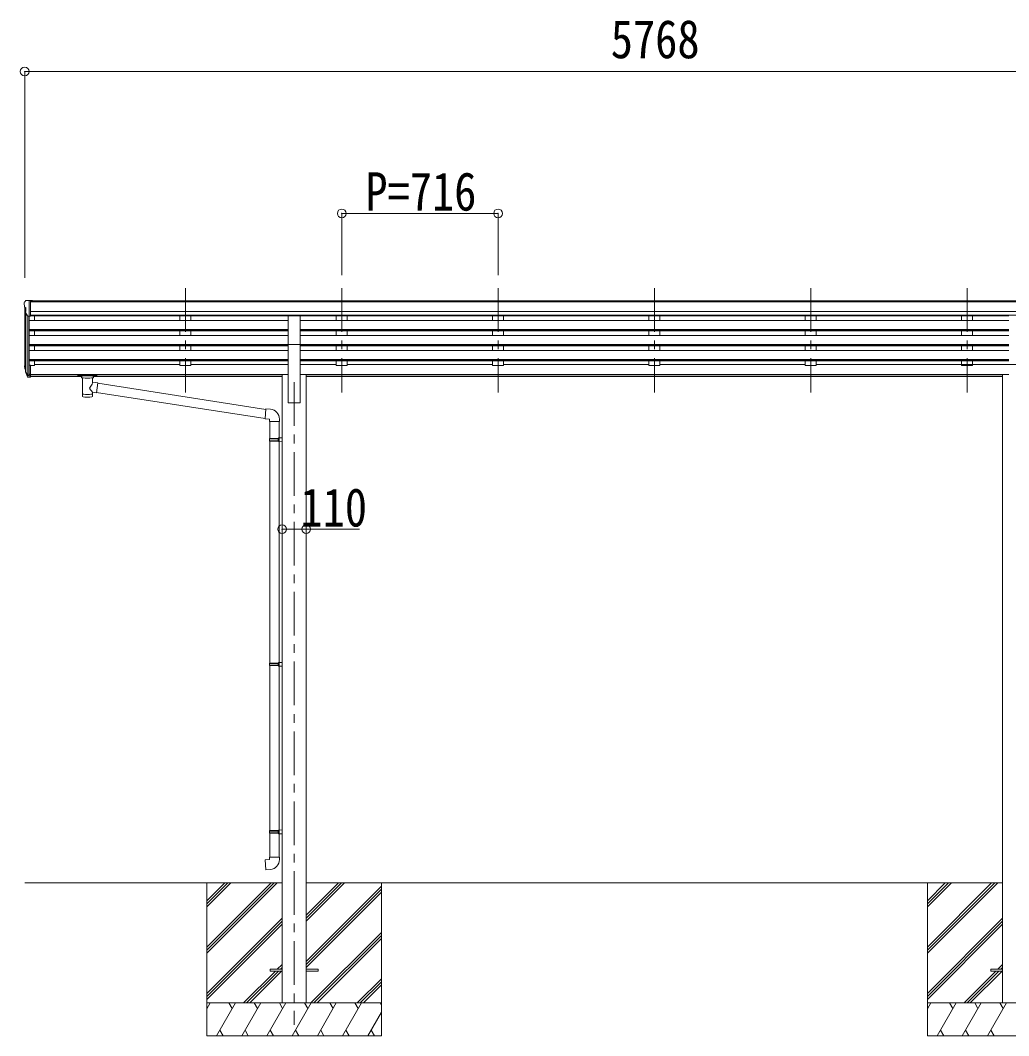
# Model space of a CAD drawing. Units: millimetres at full size, sheet at 1:40; some dimension numbers follow another scale. Extents: x -11243 to 11243, y -7760 to 7760.
# Drawn here: x 1777 to 6303, y -4828 to -176 of the extents above; entities that cross this region are included whole.
import ezdxf
from ezdxf.enums import TextEntityAlignment as Align

# ---------------------------------------------------------------- set-up
doc = ezdxf.new("R2010")
doc.units = ezdxf.units.MM
doc.header["$LTSCALE"] = 40
doc.header["$PDMODE"] = 32
doc.header["$PDSIZE"] = 40
doc.linetypes.add('CHAIN1', pattern=[8, 5, -1, 1, -1])
for name, color, linetype, lineweight in [('0-0_0', 7, 'Continuous', 9), ('0-1_本体', 5, 'CHAIN1', 9), ('0-3_ELV2', 4, 'Continuous', 9), ('0-6_OTH_LINE', 6, 'Continuous', 9), ('0-9_OUTLINE', 7, 'Continuous', 9)]:
    doc.layers.add(name, color=color, linetype=linetype, lineweight=lineweight)
doc.styles.add('ＭＳ ゴシック', font='')
doc.styles.get('ＭＳ ゴシック').set_extended_font_data('MS Gothic')

msp = doc.modelspace()

# ---------------------------------------------------------------- linework, layer by layer
at = {"layer": '0-0_0'}
for p, q in [((1796.51, -4127.72), (2975.31, -4127.72)), ((2630.51, -4127.72), (2630.51, -4827.72)), ((2630.51, -4421.9), (2924.68, -4127.72)), ((2630.51, -4436.04), (2938.83, -4127.72)), ((2630.51, -4450.18), (2952.97, -4127.72)), ((2630.51, -4238.05), (2740.84, -4127.72)), ((2630.51, -4223.91), (2726.69, -4127.72)), ((2630.51, -4209.77), (2712.55, -4127.72)), ((3085.71, -4303.35), (3261.34, -4127.72)), ((3085.71, -4289.21), (3247.19, -4127.72)), ((3085.71, -4275.07), (3233.05, -4127.72)), ((3085.71, -4127.72), (6275.31, -4127.72)), ((3430.51, -4127.72), (3430.51, -4827.72)), ((5930.51, -4127.72), (5930.51, -4827.72)), ((5930.51, -4421.9), (6224.68, -4127.72)), ((5930.51, -4436.04), (6238.83, -4127.72)), ((5930.51, -4450.18), (6252.97, -4127.72)), ((5930.51, -4238.05), (6040.84, -4127.72)), ((5930.51, -4223.91), (6026.69, -4127.72)), ((5930.51, -4209.77), (6012.55, -4127.72)), ((3085.71, -4487.2), (3430.51, -4142.4)), ((3085.71, -4501.34), (3430.51, -4156.54)), ((3085.71, -4515.48), (3430.51, -4170.69)), ((2630.51, -4634.03), (2975.31, -4289.23)), ((2630.51, -4648.17), (2975.31, -4303.38)), ((2630.51, -4662.32), (2975.31, -4317.52)), ((5930.51, -4634.03), (6275.31, -4289.23)), ((5930.51, -4648.17), (6275.31, -4303.38)), ((5930.51, -4662.32), (6275.31, -4317.52)), ((3107.31, -4677.72), (3430.51, -4354.53)), ((3121.46, -4677.72), (3430.51, -4368.68)), ((3135.6, -4677.72), (3430.51, -4382.82)), ((2953.45, -4523.22), (2975.31, -4501.36)), ((6253.45, -4523.22), (6275.31, -4501.36)), ((2798.95, -4677.72), (2944.45, -4532.22)), ((2813.09, -4677.72), (2958.59, -4532.22)), ((2827.23, -4677.72), (2972.73, -4532.22)), ((2967.59, -4523.22), (2975.31, -4515.51)), ((6098.95, -4677.72), (6244.45, -4532.22)), ((6113.09, -4677.72), (6258.59, -4532.22)), ((6127.23, -4677.72), (6272.73, -4532.22)), ((6267.59, -4523.22), (6275.31, -4515.51)), ((3319.45, -4677.72), (3430.51, -4566.66)), ((3333.59, -4677.72), (3430.51, -4580.81)), ((3347.73, -4677.72), (3430.51, -4594.95)), ((3430.51, -4677.72), (2630.51, -4677.72)), ((2630.51, -4705.23), (2646.38, -4677.72)), ((2675.25, -4827.72), (2761.85, -4677.72)), ((2746.85, -4703.7), (2731.85, -4677.72)), ((2790.72, -4827.72), (2877.32, -4677.72)), ((2862.32, -4703.71), (2847.32, -4677.72)), ((2906.19, -4827.72), (2992.79, -4677.72)), ((2977.79, -4703.7), (2962.79, -4677.72)), ((3021.66, -4827.72), (3108.26, -4677.72)), ((3093.26, -4703.7), (3078.26, -4677.72)), ((3137.13, -4827.72), (3223.73, -4677.72)), ((3208.73, -4703.7), (3193.73, -4677.72)), ((3252.6, -4827.72), (3339.2, -4677.72)), ((3309.2, -4677.72), (3324.2, -4703.7)), ((3424.67, -4677.72), (3430.51, -4687.82)), ((6730.51, -4677.72), (5930.51, -4677.72)), ((5930.51, -4705.23), (5946.38, -4677.72)), ((5975.25, -4827.72), (6061.85, -4677.72)), ((6046.85, -4703.7), (6031.85, -4677.72)), ((6090.72, -4827.72), (6177.32, -4677.72)), ((6162.32, -4703.71), (6147.32, -4677.72)), ((6206.19, -4827.72), (6292.79, -4677.72)), ((6277.79, -4703.7), (6262.79, -4677.72)), ((3368.07, -4827.72), (3430.51, -4719.59)), ((2630.51, -4827.72), (3430.51, -4827.72)), ((2690.25, -4801.74), (2705.25, -4827.72)), ((2805.72, -4801.74), (2820.72, -4827.72)), ((2921.19, -4801.74), (2936.19, -4827.72)), ((3036.66, -4801.74), (3051.66, -4827.72)), ((3152.13, -4801.74), (3167.13, -4827.72)), ((3267.6, -4801.74), (3282.6, -4827.72)), ((3383.07, -4801.74), (3398.07, -4827.72)), ((5930.51, -4827.72), (6730.51, -4827.72)), ((5990.25, -4801.74), (6005.25, -4827.72)), ((6105.72, -4801.74), (6120.72, -4827.72)), ((6221.19, -4801.74), (6236.19, -4827.72))]:
    msp.add_line(p, q, dxfattribs=at)
at = {"layer": '0-1_本体'}
for p, q in [((2532.5, -1403.32), (2532.5, -1880.84)), ((2532.51, -1403.32), (2532.51, -1880.84)), ((3248.5, -1403.32), (3248.5, -1880.84)), ((3248.51, -1403.32), (3248.51, -1880.84)), ((3964.5, -1403.32), (3964.5, -1880.84)), ((3964.51, -1403.32), (3964.51, -1880.84)), ((4680.5, -1403.32), (4680.5, -1880.84)), ((4680.51, -1403.32), (4680.51, -1880.84)), ((5396.5, -1403.32), (5396.5, -1880.84)), ((5396.51, -1403.32), (5396.51, -1880.84)), ((6112.5, -1403.32), (6112.5, -1880.84)), ((6112.51, -1403.32), (6112.51, -1880.84)), ((3030.51, -1834.16), (3030.51, -4777.72))]:
    msp.add_line(p, q, dxfattribs=at)
at = {"layer": '0-3_ELV2'}
for p, q in [((1794.51, -1468.44), (1794.51, -1469.07)), ((1801.41, -1459.63), (1797.35, -1465.44)), ((1804.51, -1459.07), (1802.17, -1459.21)), ((1804.51, -1459.07), (1823.01, -1459.07)), ((1816.51, -1532.05), (1816.51, -1459.07)), ((1823.01, -1459.07), (1833.01, -1459.15)), ((1823.01, -1531.05), (1823.01, -1459.07)), ((7538.01, -1460.67), (1823.01, -1460.67)), ((7538.01, -1465.89), (1823.01, -1465.89)), ((1833.01, -1460.67), (1833.01, -1459.15)), ((1796.51, -1489.64), (1796.51, -1756.08)), ((1797.04, -1490.25), (1802.36, -1493.32)), ((1808.88, -1530.24), (1799.88, -1514.64)), ((1801.48, -1517.41), (1801.48, -1782.79)), ((1802.51, -1493.58), (1802.51, -1509.85)), ((1810.51, -1531.57), (1810.5, -1801.22)), ((1816.51, -1532.05), (1811.3, -1531.73)), ((1816.51, -1532.05), (1816.5, -1756.45)), ((1823.01, -1531.05), (1816.51, -1531.05)), ((7538.01, -1509.42), (1823.01, -1509.42)), ((7538.01, -1527.27), (1823.01, -1527.27)), ((3003.01, -1530.52), (1823.01, -1530.52)), ((1841.5, -1530.52), (1841.5, -1550.97)), ((2507.5, -1530.52), (2507.5, -1550.97)), ((2557.5, -1530.52), (2557.5, -1550.97)), ((3003.01, -1661.49), (3003.01, -1529.7)), ((3003.01, -1529.7), (3058.01, -1529.7)), ((3058.01, -1661.49), (3058.01, -1529.7)), ((6303.01, -1530.52), (3058.01, -1530.52)), ((3223.5, -1530.52), (3223.5, -1550.97)), ((3273.5, -1530.52), (3273.5, -1550.97)), ((3939.5, -1530.52), (3939.5, -1550.97)), ((3989.5, -1530.52), (3989.5, -1550.97)), ((4655.5, -1530.52), (4655.5, -1550.97)), ((4705.5, -1530.52), (4705.5, -1550.97)), ((5371.5, -1530.52), (5371.5, -1550.97)), ((5421.5, -1530.52), (5421.5, -1550.97)), ((6087.5, -1530.52), (6087.5, -1550.97)), ((6137.5, -1530.52), (6137.5, -1550.97)), ((1816.5, -1550.97), (3003, -1550.97)), ((6303, -1550.97), (3058, -1550.97)), ((1816.5, -1592.85), (3003, -1592.85)), ((1816.5, -1594.34), (3003, -1594.34)), ((1816.5, -1598.66), (3003, -1598.66)), ((1816.5, -1619.46), (3003, -1619.46)), ((1841.5, -1598.66), (1841.5, -1619.46)), ((2507.5, -1598.66), (2507.5, -1619.46)), ((2557.5, -1598.66), (2557.5, -1619.46)), ((6303, -1592.85), (3058, -1592.85)), ((6303, -1594.34), (3058, -1594.34)), ((6303, -1598.66), (3058, -1598.66)), ((6303, -1619.46), (3058, -1619.46)), ((3223.5, -1598.66), (3223.5, -1619.46)), ((3273.5, -1598.66), (3273.5, -1619.46)), ((3939.5, -1598.66), (3939.5, -1619.46)), ((3989.5, -1598.66), (3989.5, -1619.46)), ((4655.5, -1598.66), (4655.5, -1619.46)), ((4705.5, -1598.66), (4705.5, -1619.46)), ((5371.5, -1598.66), (5371.5, -1619.46)), ((5421.5, -1598.66), (5421.5, -1619.46)), ((6087.5, -1598.66), (6087.5, -1619.46)), ((6137.5, -1598.66), (6137.5, -1619.46)), ((1816.5, -1661.34), (3003, -1661.34)), ((1816.5, -1662.84), (3003, -1662.84)), ((1816.5, -1667.15), (3003, -1667.15)), ((1841.5, -1687.95), (1841.5, -1667.15)), ((2507.5, -1667.15), (2507.5, -1687.95)), ((2557.5, -1667.15), (2557.5, -1687.95)), ((3003.01, -1661.49), (3003.01, -1927.72)), ((3003.01, -1661.49), (3058.01, -1661.49)), ((6303, -1661.34), (3058, -1661.34)), ((6303, -1662.84), (3058, -1662.84)), ((6303, -1667.15), (3058, -1667.15)), ((3058.01, -1661.49), (3058.01, -1927.72)), ((3223.5, -1667.15), (3223.5, -1687.95)), ((3273.5, -1667.15), (3273.5, -1687.95)), ((3939.5, -1667.15), (3939.5, -1687.95)), ((3989.5, -1667.15), (3989.5, -1687.95)), ((4655.5, -1667.15), (4655.5, -1687.95)), ((4705.5, -1667.15), (4705.5, -1687.95)), ((5371.5, -1667.15), (5371.5, -1687.95)), ((5421.5, -1667.15), (5421.5, -1687.95)), ((6087.5, -1667.15), (6087.5, -1687.95)), ((6137.5, -1667.15), (6137.5, -1687.95)), ((1816.5, -1687.95), (3003, -1687.95)), ((6303, -1687.95), (3058, -1687.95)), ((1816.5, -1729.83), (3003, -1729.83)), ((1816.5, -1731.33), (3003, -1731.33)), ((1816.5, -1735.65), (3003, -1735.65)), ((1816.5, -1756.45), (1816.5, -1811.22)), ((1823, -1756.45), (1816.5, -1756.45)), ((1823, -1756.45), (1823, -1810.48)), ((1841.5, -1757.08), (1823, -1757.08)), ((1841.5, -1735.65), (1841.5, -1757.08)), ((1841.5, -1752.14), (2507.5, -1752.14)), ((2507.5, -1735.65), (2507.5, -1757.08)), ((2557.5, -1757.08), (2507.5, -1757.08)), ((2557.5, -1735.65), (2557.5, -1757.08)), ((2557.5, -1752.14), (3003, -1752.14)), ((6303, -1729.83), (3058, -1729.83)), ((6303, -1731.33), (3058, -1731.33)), ((6303, -1735.65), (3058, -1735.65)), ((3223.5, -1752.14), (3058, -1752.14)), ((3223.5, -1735.65), (3223.5, -1757.08)), ((3273.5, -1757.08), (3223.5, -1757.08)), ((3273.5, -1735.65), (3273.5, -1757.08)), ((3939.5, -1752.14), (3273.5, -1752.14)), ((3939.5, -1735.65), (3939.5, -1757.08)), ((3989.5, -1757.08), (3939.5, -1757.08)), ((3989.5, -1735.65), (3989.5, -1757.08)), ((4655.5, -1752.14), (3989.5, -1752.14)), ((4655.5, -1735.65), (4655.5, -1757.08)), ((4705.5, -1757.08), (4655.5, -1757.08)), ((4705.5, -1735.65), (4705.5, -1757.08)), ((5371.5, -1752.14), (4705.5, -1752.14)), ((5371.5, -1735.65), (5371.5, -1757.08)), ((5421.5, -1757.08), (5371.5, -1757.08)), ((5421.5, -1735.65), (5421.5, -1757.08)), ((6303, -1752.14), (5421.5, -1752.14)), ((6087.5, -1735.65), (6087.5, -1757.08)), ((6358, -1752.14), (6087.5, -1752.14)), ((6137.5, -1757.08), (6087.5, -1757.08)), ((6137.5, -1735.65), (6137.5, -1757.08)), ((6303.01, -1752.14), (6137.5, -1752.14)), ((1797.6, -1770.64), (1801.48, -1778.58)), ((1798.2, -1769.26), (1801.48, -1776.32)), ((1799.91, -1781.91), (1800.25, -1786.32)), ((1800.25, -1786.32), (1809.06, -1809.86)), ((1800.87, -1785.75), (1809.06, -1801.93)), ((1810.07, -1800.8), (1802.32, -1785.39)), ((1816.5, -1801.48), (1811.37, -1801.48)), ((1816.5, -1803.28), (1811.66, -1803.28)), ((1816.5, -1811.22), (1811.66, -1811.22)), ((1823, -1796.58), (1816.5, -1796.58)), ((1823, -1801.46), (1816.5, -1801.46)), ((1823, -1810.48), (1816.5, -1810.48)), ((1823, -1799.15), (2975.31, -1799.15)), ((1823, -1800.55), (2975.31, -1800.55)), ((2057, -1808.24), (1823, -1808.24)), ((2975.31, -1808.24), (2111, -1808.24)), ((2975.31, -1798.72), (2975.31, -4677.72)), ((2975.31, -1798.72), (3003.01, -1798.72)), ((3085.71, -1798.72), (3058.01, -1798.72)), ((3085.71, -1798.72), (3085.71, -4677.72)), ((6275.3, -1799.15), (3085.71, -1799.15)), ((6275.3, -1800.55), (3085.71, -1800.55)), ((6275.3, -1808.24), (3085.71, -1808.24)), ((6275.31, -1798.72), (6275.31, -4677.72)), ((6275.31, -1798.72), (6303.01, -1798.72)), ((3003.01, -1927.72), (3058.01, -1927.72)), ((2920.51, -4523.22), (2975.31, -4523.22)), ((3085.71, -4523.22), (3140.51, -4523.22)), ((3085.71, -4532.22), (3140.51, -4532.22)), ((3140.51, -4523.22), (3140.51, -4532.22)), ((6220.51, -4523.22), (6275.31, -4523.22))]:
    msp.add_line(p, q, dxfattribs=at)
for points in [[(2920.51, -4523.22), (2920.51, -4532.22), (2975.31, -4532.22)], [(6220.51, -4523.22), (6220.51, -4532.22), (6275.31, -4532.22)]]:
    msp.add_lwpolyline(points, dxfattribs=at)
for centre, radius, start, end in [((1797.51, -1468.44), 3, 93, 180), ((1996.51, -1469.07), 202, 180, 184.94904), ((1801.41, -1485.88), 6.18, 185.7035, 224.99897), ((1802.23, -1460.21), 1, 93.5, 145), ((1802.48, -1513.14), 3, 94.7167, 210), ((1802.21, -1509.85), 0.3, 274.7167, 0), ((1802.21, -1493.58), 0.3, 0, 60), ((1811.48, -1528.74), 3, 210, 266.5), ((1825.69, -1761.52), 29.53, 186.50806, 197.98144), ((1827.09, -1759.76), 30.41, 187.1552, 198.19734)]:
    msp.add_arc(centre, radius, start, end, dxfattribs=at)
for centre, major_axis, ratio, start_param, end_param in [((1885.16, -1761.95), (-89.06, 1.43), 0.57596, 6.1962358, 6.3678173), ((1884.37, -1755.28), (87.93, 4.42), 0.541684, 3.0659337, 3.2228513), ((1801.22, -1781.91), (1.3, 0), 0.90356, 1.3700892, 3.347195), ((1887.14, -1765.72), (-89.07, 0), 0.90356, 0.2056023, 0.2515348), ((1886.42, -1761.85), (-88.05, 0), 0.90356, 0.2662965, 0.3003836), ((1811.66, -1800.57), (-3, 0), 0.90356, 0.5235988, 1.5707963), ((1811.66, -1808.51), (3, 0), 0.90356, 3.6651914, 4.712389), ((1811.37, -1800.12), (-1.5, 0), 0.90356, 0.5235988, 1.5707963)]:
    msp.add_ellipse(centre, major_axis=major_axis, ratio=ratio, start_param=start_param, end_param=end_param, dxfattribs=at)
at = {"layer": '0-6_OTH_LINE'}
for p, q in [((1796.51, -410.67), (1796.51, -1356.08)), ((1796.51, -410.67), (7564.51, -410.67)), ((3248.51, -1060.67), (3248.51, -1343.12)), ((3248.51, -1060.67), (3964.51, -1060.67)), ((3964.51, -1060.67), (3964.51, -1343.12)), ((2975.31, -2507.27), (3085.71, -2507.27))]:
    msp.add_line(p, q, dxfattribs=at)
at = {"layer": '0-6_OTH_LINE', "lineweight": 18}
msp.add_line((3085.71, -2507.27), (3329.6, -2507.27), dxfattribs=at)
at = {"layer": '0-6_OTH_LINE'}
for p in [(1796.51, -410.67), (3248.51, -1060.67), (3964.51, -1060.67), (2975.31, -2507.27), (3085.71, -2507.27)]:
    msp.add_point(p, dxfattribs=at)
at = {"layer": '0-9_OUTLINE'}
for p, q in [((2040.5, -1801.32), (2040.5, -1807.08)), ((2042.5, -1800.66), (2125.5, -1800.66)), ((2042.5, -1802.84), (2125.5, -1802.84)), ((2042.5, -1807.75), (2057, -1807.75)), ((2057, -1813.39), (2057, -1806.84)), ((2111, -1813.39), (2111, -1806.84)), ((2111, -1807.75), (2125.5, -1807.75)), ((2127.5, -1801.32), (2127.5, -1807.08)), ((2061.1, -1814.31), (2061.09, -1899.75)), ((2106.9, -1833.06), (2106.9, -1814.31)), ((2132.12, -1836.96), (2106.9, -1833.05)), ((2132.12, -1836.96), (2125.1, -1882.22)), ((2901.11, -1958.32), (2131.81, -1838.97)), ((2106.92, -1899.75), (2106.9, -1879.08)), ((2106.9, -1879.4), (2125.1, -1882.22)), ((2897.44, -2000.26), (2125.37, -1880.48)), ((2922.12, -1958.2), (2901.28, -1956.38)), ((2917.19, -2013.94), (2963.19, -2013.94)), ((2919.3, -2013.94), (2919.3, -2091.79)), ((2961.3, -2013.94), (2961.3, -2089.23)), ((2963.19, -2013.94), (2963.19, -2003.03)), ((2917.3, -2093.79), (2918.3, -2091.79)), ((2918.3, -2091.79), (2961.3, -2091.79)), ((2956.83, -2093.79), (2956.4, -2091.79)), ((2959.3, -2089.29), (2975.3, -2088.82)), ((2959.3, -2091.29), (2959.3, -2089.29)), ((2959.3, -2091.29), (2961.3, -2091.29)), ((2975.3, -2088.82), (2975.3, -2106.76)), ((2917.3, -2093.79), (2961.3, -2093.79)), ((2917.3, -2093.79), (2917.3, -2101.79)), ((2917.3, -2101.79), (2961.3, -2101.79)), ((2917.3, -2101.79), (2918.3, -2103.79)), ((2918.3, -2103.79), (2961.3, -2103.79)), ((2919.3, -2103.79), (2919.3, -3120.48)), ((2959.3, -2106.29), (2959.3, -2104.29)), ((2959.3, -2106.29), (2975.3, -2106.76)), ((2961.3, -2106.35), (2961.3, -3117.92)), ((2917.3, -3122.48), (2918.3, -3120.48)), ((2917.3, -3122.48), (2961.3, -3122.48)), ((2917.3, -3122.48), (2917.3, -3130.48)), ((2917.3, -3130.48), (2961.3, -3130.48)), ((2917.3, -3130.48), (2918.3, -3132.48)), ((2918.3, -3120.48), (2961.3, -3120.48)), ((2918.3, -3132.48), (2961.3, -3132.48)), ((2919.3, -3132.48), (2919.3, -3888.17)), ((2956.83, -3122.48), (2956.4, -3120.48)), ((2959.3, -3117.98), (2975.3, -3117.51)), ((2959.3, -3119.98), (2959.3, -3117.98)), ((2959.3, -3119.98), (2961.3, -3119.98)), ((2959.3, -3134.98), (2959.3, -3132.98)), ((2959.3, -3134.98), (2975.3, -3135.45)), ((2961.3, -3135.04), (2961.3, -3885.61)), ((2975.3, -3117.51), (2975.3, -3135.45)), ((2917.3, -3890.17), (2918.3, -3888.17)), ((2917.3, -3890.17), (2961.3, -3890.17)), ((2917.3, -3890.17), (2917.3, -3898.17)), ((2917.3, -3898.17), (2961.3, -3898.17)), ((2917.3, -3898.17), (2918.3, -3900.17)), ((2918.3, -3888.17), (2961.3, -3888.17)), ((2918.3, -3900.17), (2961.3, -3900.17)), ((2919.3, -3900.17), (2919.3, -4010.17)), ((2956.83, -3890.17), (2956.4, -3888.17)), ((2959.3, -3885.67), (2975.3, -3885.19)), ((2959.3, -3887.67), (2959.3, -3885.67)), ((2959.3, -3887.67), (2961.3, -3887.67)), ((2959.3, -3902.67), (2959.3, -3900.67)), ((2959.3, -3902.67), (2975.3, -3903.14)), ((2961.3, -3902.72), (2961.3, -4010.17)), ((2975.3, -3885.19), (2975.3, -3903.14)), ((2917.3, -4010.17), (2963.3, -4010.17)), ((2917.3, -4020.17), (2917.3, -4010.17)), ((2963.3, -4010.17), (2963.3, -4021.08))]:
    msp.add_line(p, q, dxfattribs=at)
for points in [[(2040.5, -1801.32), (2040.54, -1801.13), (2040.63, -1800.99), (2040.72, -1800.9), (2040.82, -1800.84), (2040.95, -1800.79), (2041.24, -1800.73), (2041.73, -1800.68), (2042.27, -1800.66), (2042.5, -1800.66)], [(2040.5, -1807.08), (2040.54, -1807.28), (2040.63, -1807.41), (2040.72, -1807.51), (2040.82, -1807.57), (2040.95, -1807.61), (2041.24, -1807.68), (2041.73, -1807.72), (2042.27, -1807.74), (2042.5, -1807.75)], [(2125.5, -1800.66), (2125.86, -1800.66), (2126.39, -1800.69), (2126.84, -1800.74), (2127.14, -1800.82), (2127.31, -1800.92), (2127.43, -1801.05), (2127.5, -1801.23), (2127.5, -1801.32)], [(2125.5, -1807.75), (2125.86, -1807.74), (2126.39, -1807.72), (2126.84, -1807.67), (2127.14, -1807.59), (2127.31, -1807.49), (2127.43, -1807.35), (2127.5, -1807.17), (2127.5, -1807.08)], [(2901.28, -1956.38), (2897.27, -2002.2), (2917.19, -2003.94), (2917.19, -2013.94)], [(2959.3, -2104.29), (2961.3, -2104.29), (2961.3, -2091.29)], [(2956.83, -2093.79), (2956.83, -2101.79), (2956.4, -2103.79)], [(2956.83, -3122.48), (2956.83, -3130.48), (2956.4, -3132.48)], [(2959.3, -3132.98), (2961.3, -3132.98), (2961.3, -3119.98)], [(2956.83, -3890.17), (2956.83, -3898.17), (2956.4, -3900.17)], [(2959.3, -3900.67), (2961.3, -3900.67), (2961.3, -3887.67)], [(2922.23, -4065.91), (2901.39, -4067.73), (2897.38, -4021.91), (2917.3, -4020.17)]]:
    msp.add_lwpolyline(points, dxfattribs=at)
for centre, start, end in [((2918.19, -2003.03), 0, 85), ((2918.3, -4021.08), 275, 0)]:
    msp.add_arc(centre, 45, start, end, dxfattribs=at)
for centre, major_axis, ratio, start_param, end_param in [((2042.5, -1803.06), (2, 0), 0.109601, 3.1415927, 4.712389), ((2084, -1813.31), (27.06, 0), 0.069685, 3.1415927, 6.2831853), ((2084, -1806.84), (27, 0), 0.070066, 6.2831853, 9.424778), ((2095, -1810.82), (16, 0), 0.361356, 6.2636979, 6.2831853), ((2125.5, -1803.06), (2, 0), 0.109601, 4.712389, 6.2831853), ((2084, -1859.59), (-22.81, -26.62), 0.234429, 1.6855472, 3.1268519), ((2084, -1899.75), (22.92, 0), 0.101955, 3.1415499, 6.2833984), ((2084, -1887.31), (22.91, 0), 0.122865, 3.1415927, 6.2831853), ((2086.56, -1856.94), (20.32, -22.25), 0.045535, 0.0389954, 1.3075346)]:
    msp.add_ellipse(centre, major_axis=major_axis, ratio=ratio, start_param=start_param, end_param=end_param, dxfattribs=at)

# ---------------------------------------------------------------- texts
at = {"layer": '0-6_OTH_LINE', "color": 7, "style": 'ＭＳ ゴシック', "width": 0.85}
for s, p in [('5768', (4480.51, -402.67)), ('P=716', (3356.51, -1100.67)), ('110', (3059.28, -2547.96))]:
    msp.add_text(s, height=176, dxfattribs=at).set_placement(p, align=Align.BOTTOM_LEFT)

doc.saveas('drawing.dxf')
